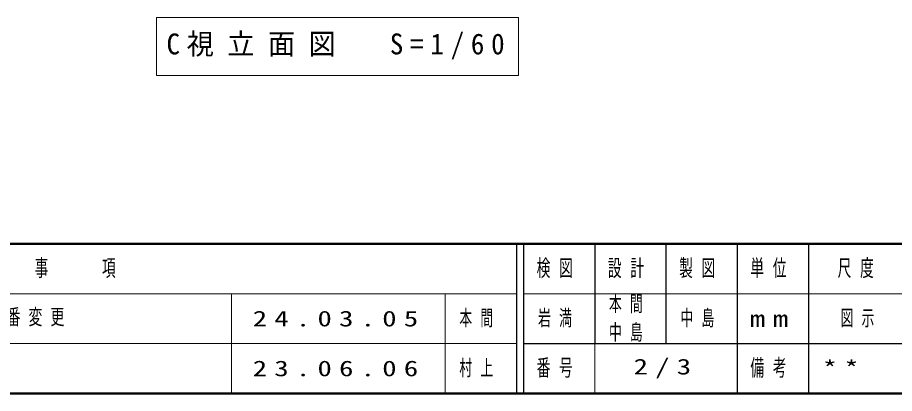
# Model space of a CAD drawing. Units: millimetres on the paper, scale 1:60. Extents: x -385 to 0, y -594 to 267.
# Drawn here: x -313.5 to -190.4, y -297 to -244.2 of the extents above; entities that cross this region are included whole.
import ezdxf

# ---------------------------------------------------------------- set-up
doc = ezdxf.new("R2010")
doc.units = ezdxf.units.MM
doc.layers.add('LY_1', color=7, linetype='Continuous', lineweight=25)
doc.styles.add('ＭＳ ゴシック', font='')
doc.styles.get('ＭＳ ゴシック').set_extended_font_data('MS Gothic')

msp = doc.modelspace()

# ---------------------------------------------------------------- linework, layer by layer
at = {"layer": 'LY_1', "lineweight": 13}
for p, q in [((-294.001, -244.194), (-294.001, -252.327)), ((-243.201, -244.194), (-294.001, -244.194)), ((-243.201, -252.327), (-243.201, -244.194)), ((-294.001, -252.327), (-243.201, -252.327)), ((-385, -283), (-243.5, -283)), ((-283.5, -283), (-283.5, -297)), ((-253.5, -283), (-253.5, -297)), ((-242.5, -283), (-187.5, -283)), ((-385, -290), (-243.5, -290)), ((-232.5, -290), (-232.5, -297))]:
    msp.add_line(p, q, dxfattribs=at)
at = {"layer": 'LY_1', "lineweight": 50}
for p, q in [((-385, -276), (0, -276)), ((-385, -297), (0, -297))]:
    msp.add_line(p, q, dxfattribs=at)
at = {"layer": 'LY_1'}
for p, q in [((-243.5, -276), (-243.5, -297)), ((-242.5, -276), (-242.5, -297)), ((-232.5, -276), (-232.5, -290)), ((-222.5, -276), (-222.5, -290)), ((-212.5, -276), (-212.5, -297)), ((-202.5, -276), (-202.5, -290)), ((-242.5, -290), (0, -290)), ((-202.5, -290), (-202.5, -297))]:
    msp.add_line(p, q, dxfattribs=at)

# ---------------------------------------------------------------- texts
at = {"layer": 'LY_1', "style": 'ＭＳ ゴシック'}
for s, insert, char_height, attachment_point in [('\\T1.5;\\W0.95;C視立面図\u3000S=1/60', (-292.601, -248.26), 2.933, 4), ('\\T1.64;\\W0.6;改\u3000\u3000訂\u3000\u3000事\u3000\u3000項', (-314.25, -279.5), 2.346, 5), ('\\T1.64;\\W0.6;検図', (-237.5, -279.5), 2.346, 5), ('\\T1.64;\\W0.6;設計', (-227.5, -279.5), 2.346, 5), ('\\T1.64;\\W0.6;製図', (-217.5, -279.5), 2.346, 5), ('\\T1.64;\\W0.6;単位', (-207.5, -279.5), 2.346, 5), ('\\T1.64;\\W0.6;尺度', (-195.25, -279.5), 2.346, 5), ('\\T1.64;\\W0.6;本間', (-230.5, -284.5), 2.199, 4), ('\\T1.58;\\W0.65;ワイドワンステップ形状変更/型\\~番変更', (-361.25, -286.5), 2.199, 4), ('\\T1.5;\\W1.35;24.03.05', (-280.5, -286.5), 2.199, 4), ('\\T1.64;\\W0.6;本間', (-251.5, -286.5), 2.199, 4), ('\\T1.64;\\W0.6;岩満', (-237.5, -286.5), 2.199, 5), ('\\T1.64;\\W0.6;中島', (-217.5, -286.5), 2.199, 5), ('\\T1.64;\\W0.6;図示', (-198, -286.5), 2.199, 4), ('\\T1.5;\\W1.35;mm', (-207.5, -286.5), 2.346, 5), ('\\T1.64;\\W0.6;中島', (-230.5, -288.5), 2.199, 4), ('\\T1.5;\\W1.35;23.06.06', (-280.5, -293.5), 2.199, 4), ('\\T1.64;\\W0.6;村上', (-251.5, -293.5), 2.199, 4), ('\\T1.64;\\W0.6;番号', (-237.5, -293.5), 2.346, 5), ('\\T1.5;\\W1.35;2/3', (-222.5, -293.5), 2.199, 5), ('\\T1.64;\\W0.6;備考', (-207.5, -293.5), 2.346, 5), ('\\T1.5;\\W1.35;**', (-200.5, -293.5), 2.199, 4)]:
    msp.add_mtext(s, dxfattribs=dict(at, insert=insert, char_height=char_height, attachment_point=attachment_point))

doc.saveas('drawing.dxf')
